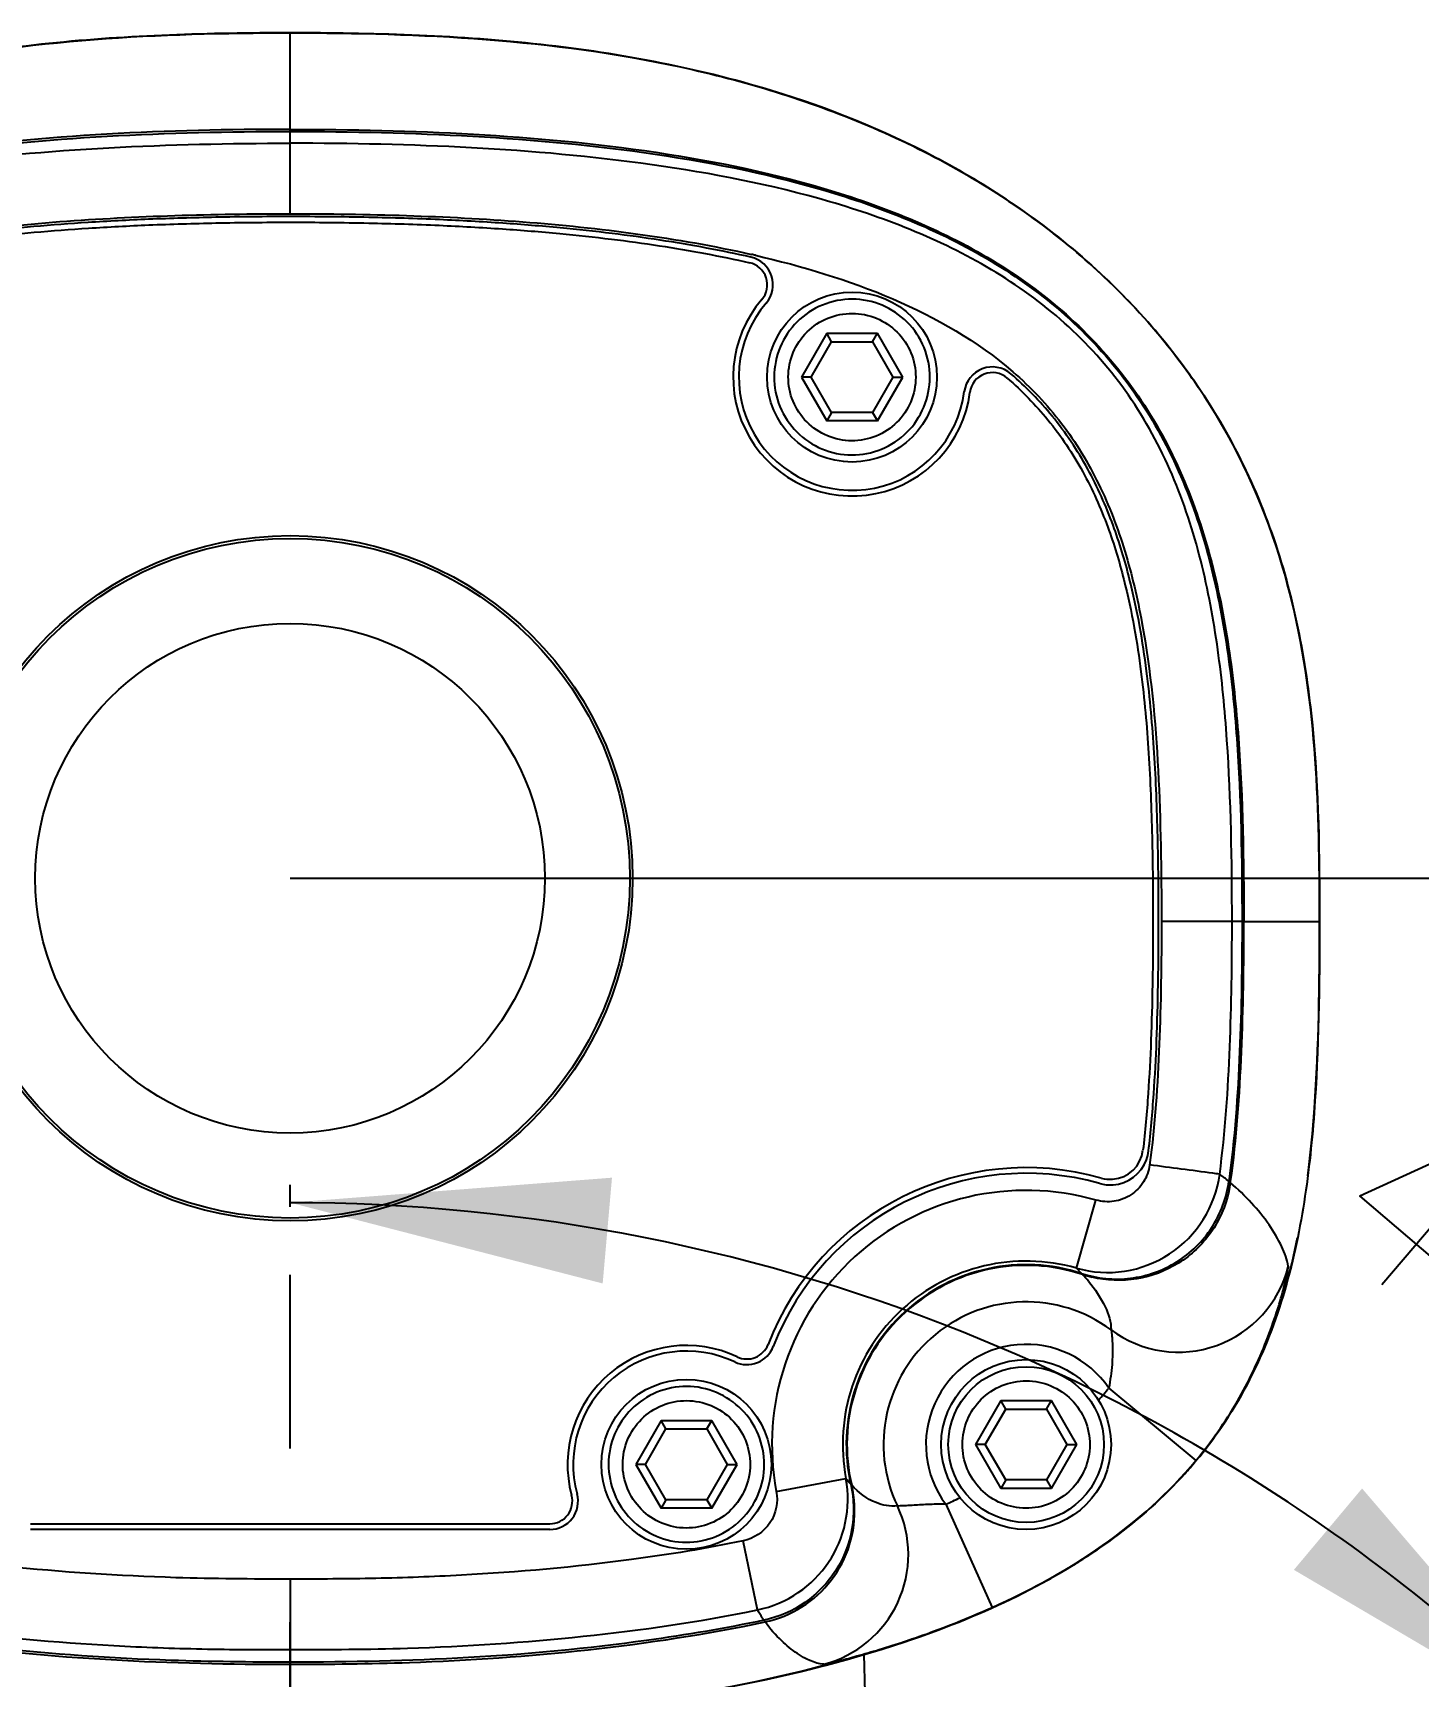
# Model space of a CAD drawing. Header units: millimetres. Extents: x 0 to 1173, y -4 to 841.
# Drawn here: x 561.14 to 600.29, y 692.17 to 738.6 of the extents above; entities that cross this region are included whole.
import ezdxf

# ---------------------------------------------------------------- set-up
doc = ezdxf.new("R2010")
doc.units = ezdxf.units.MM
doc.header["$LTSCALE"] = 65.395
doc.linetypes.add('CENTER', pattern=[0.6, 0.375, -0.075, 0.075, -0.075])
doc.layers.get('0').update_dxf_attribs({"linetype": 'CONTINUOUS'})
doc.layers.add('ALL_AXES', color=7, linetype='CONTINUOUS')
doc.layers.add('DRAFT_DIMS', color=7, linetype='CONTINUOUS')
doc.styles.get("Standard").update_dxf_attribs({"font": 'txt', "width": 0.8})
doc.dimstyles.new('DIMSTYLE_2', dxfattribs={"dimtxt": 6, "dimasz": 9, "dimexe": 0.5, "dimexo": 0, "dimgap": 1.5, "dimtad": 1, "dimdec": 1, "dimlfac": 1.25, "dimzin": 0, "dimdsep": 46, "dimtxsty": 'Standard', "dimblk": '_FILLED', "dimblk1": '_FILLED', "dimblk2": '_FILLED', "dimcen": 0.09, "dimadec": 0, "dimazin": 0, "dimtp": 0.01, "dimtm": 0.01, "dimtfac": 1, "dimtdec": 1, "dimtofl": 0, "dimtmove": 0, "dimatfit": 3, "dimldrblk": '_FILLED', "dimfxl": 0, "dimtolj": 1, "dimtzin": 0, "dimarcsym": 0})
doc.dimstyles.new('DIMSTYLE_4', dxfattribs={"dimtxt": 6, "dimasz": 9, "dimexe": 0.5, "dimexo": 0, "dimgap": 6, "dimtad": 1, "dimdec": 1, "dimlfac": 1.25, "dimzin": 0, "dimdsep": 46, "dimtxsty": 'Standard', "dimblk": '_FILLED', "dimblk1": '_FILLED', "dimblk2": '_FILLED', "dimcen": 0.09, "dimadec": 0, "dimazin": 0, "dimtp": 0.5, "dimtm": 0.5, "dimtfac": 1, "dimtdec": 1, "dimtofl": 0, "dimtmove": 0, "dimatfit": 3, "dimldrblk": '_FILLED', "dimfxl": 0, "dimtolj": 1, "dimtzin": 0, "dimarcsym": 0})

# ---------------------------------------------------------------- blocks, each defined once
blk = doc.blocks.new('_FILLED')
at = {"color": 0, "linetype": 'ByBlock'}
blk.add_solid([(0, 0), (-1, 0.1667), (-1, -0.1667)], dxfattribs=at)
blk = doc.blocks.new('*D2')
at = {"layer": 'DRAFT_DIMS', "color": 2, "linetype": 'Continuous'}
for p, q in [((568.411, 714.711), (649.913, 714.711)), ((649.413, 714.711), (649.413, 684.511)), ((649.413, 654.311), (649.413, 684.511)), ((568.411, 654.311), (649.913, 654.311))]:
    blk.add_line(p, q, dxfattribs=at)
at = {"layer": 'DRAFT_DIMS', "color": 2, "linetype": 'Continuous', "xscale": 9, "yscale": 9, "zscale": 9}
for p, rotation in [((649.413, 714.711), 90), ((649.413, 654.311), 270)]:
    blk.add_blockref('_FILLED', p, dxfattribs=dict(at, rotation=rotation))
blk = doc.blocks.new('*D7')
at = {"layer": 'DRAFT_DIMS', "color": 2, "linetype": 'Continuous'}
for p, q in [((568.411, 705.429), (568.411, 706.046)), ((582.553, 668.454), (604.993, 690.893))]:
    blk.add_line(p, q, dxfattribs=at)
for start, end in [(67.5, 90), (45, 67.5)]:
    blk.add_arc((568.411, 654.311), 51.234, start, end, dxfattribs=at)
for points in [[(577.508, 706.251), (568.411, 705.546), (577.245, 703.262)], [(596.778, 695.171), (604.639, 690.54), (598.705, 697.47)]]:
    blk.add_solid(points, dxfattribs=at)

msp = doc.modelspace()

# ---------------------------------------------------------------- linework, layer by layer
at = {"color": 7, "linetype": 'Continuous'}
for p, q in [((568.411, 733.4858), (568.411, 738.5965)), ((583.5751, 730.1114), (582.8592, 728.8714)), ((583.1363, 728.8714), (583.7136, 729.8714)), ((583.7136, 729.8714), (583.5751, 730.1114)), ((583.5751, 730.1114), (585.0069, 730.1114)), ((583.7136, 729.8714), (584.8683, 729.8714)), ((584.8683, 729.8714), (585.0069, 730.1114)), ((584.8683, 729.8714), (585.4457, 728.8714)), ((585.7228, 728.8714), (585.0069, 730.1114)), ((582.8592, 728.8714), (583.5751, 727.6314)), ((583.1363, 728.8714), (582.8592, 728.8714)), ((583.7136, 727.8714), (583.1363, 728.8714)), ((585.4457, 728.8714), (584.8683, 727.8714)), ((585.0069, 727.6314), (585.7228, 728.8714)), ((585.4457, 728.8714), (585.7228, 728.8714)), ((583.7136, 727.8714), (583.5751, 727.6314)), ((585.0069, 727.6314), (583.5751, 727.6314)), ((584.8683, 727.8714), (583.7136, 727.8714)), ((584.8683, 727.8714), (585.0069, 727.6314)), ((595.364, 713.4912), (593.0353, 713.4912)), ((595.364, 713.4912), (597.5029, 713.4912)), ((594.9865, 706.1065), (594.9342, 706.1138)), ((594.9865, 706.1065), (594.991, 706.1392)), ((590.634, 703.6951), (591.183, 705.6176)), ((596.7268, 703.8496), (596.8834, 704.5622)), ((590.6337, 703.6952), (590.7802, 703.5441)), ((590.8072, 703.5154), (590.8136, 703.5347)), ((596.4988, 703.0036), (596.7268, 703.8496)), ((596.3401, 702.4986), (596.4988, 703.0036)), ((591.5497, 700.3067), (594.0092, 698.2597)), ((588.4951, 699.9514), (587.7792, 698.7114)), ((588.0563, 698.7114), (588.6336, 699.7114)), ((588.4951, 699.9514), (589.9269, 699.9514)), ((588.6336, 699.7114), (588.4951, 699.9514)), ((588.6336, 699.7114), (589.7883, 699.7114)), ((589.7883, 699.7114), (589.9269, 699.9514)), ((589.7883, 699.7114), (590.3657, 698.7114)), ((590.6428, 698.7114), (589.9269, 699.9514)), ((578.8951, 699.3914), (578.1792, 698.1514)), ((578.8951, 699.3914), (580.3269, 699.3914)), ((579.0336, 699.1514), (578.8951, 699.3914)), ((580.1883, 699.1514), (580.3269, 699.3914)), ((581.0428, 698.1514), (580.3269, 699.3914)), ((578.4563, 698.1514), (579.0336, 699.1514)), ((579.0336, 699.1514), (580.1883, 699.1514)), ((580.1883, 699.1514), (580.7657, 698.1514)), ((588.0563, 698.7114), (587.7792, 698.7114)), ((587.7792, 698.7114), (588.4951, 697.4714)), ((588.6336, 697.7114), (588.0563, 698.7114)), ((590.3657, 698.7114), (589.7883, 697.7114)), ((589.9269, 697.4714), (590.6428, 698.7114)), ((590.3657, 698.7114), (590.6428, 698.7114)), ((578.1792, 698.1514), (578.8951, 696.9114)), ((578.4563, 698.1514), (578.1792, 698.1514)), ((579.0336, 697.1514), (578.4563, 698.1514)), ((580.7657, 698.1514), (580.1883, 697.1514)), ((580.3269, 696.9114), (581.0428, 698.1514)), ((580.7657, 698.1514), (581.0428, 698.1514)), ((582.1518, 697.3877), (584.1169, 697.7562)), ((584.2615, 697.5556), (584.2782, 697.5595)), ((588.6336, 697.7114), (588.4951, 697.4714)), ((589.9269, 697.4714), (588.4951, 697.4714)), ((589.7883, 697.7114), (588.6336, 697.7114)), ((589.7883, 697.7114), (589.9269, 697.4714)), ((579.0336, 697.1514), (578.8951, 696.9114)), ((580.3269, 696.9114), (578.8951, 696.9114)), ((580.1883, 697.1514), (579.0336, 697.1514)), ((580.1883, 697.1514), (580.3269, 696.9114)), ((586.9383, 697.0234), (588.2505, 694.1048)), ((561.0734, 696.4714), (575.7486, 696.4714)), ((575.7486, 696.3114), (561.0734, 696.3114)), ((581.6171, 694.0378), (581.2162, 695.9898)), ((568.411, 694.9087), (568.411, 688.9983)), ((581.837, 693.7019), (581.8256, 693.7553)), ((584.6662, 691.6929), (584.6376, 692.7843))]:
    msp.add_line(p, q, dxfattribs=at)
for points in [[(597.1702, 706.2989), (597.2033, 706.5388), (597.3025, 707.4898), (597.3606, 708.218)], [(585.1882, 692.9464), (586.1997, 693.282), (586.7428, 693.479)], [(576.2127, 691.1749), (577.3664, 691.311), (578.5586, 691.4755), (579.7292, 691.662), (580.8753, 691.8711), (581.9909, 692.1023), (583.0836, 692.3582), (584.1509, 692.6395), (585.1882, 692.9464)]]:
    msp.add_lwpolyline(points, dxfattribs=at)
for centre, radius in [((584.291, 728.8714), 2.4), ((568.411, 714.7114), 9.68), ((568.411, 714.7114), 9.6), ((568.411, 714.7114), 7.2), ((589.211, 698.7114), 2.4), ((589.211, 698.7114), 2.2), ((579.611, 698.1514), 2.4)]:
    msp.add_circle(centre, radius, dxfattribs=at)
for centre, radius, start, end in [((581.2572, 731.4784), 0.8, 319.32701, 77.20065), ((574.6183, 702.3262), 30.7794, 76.96672, 77.17728), ((581.2572, 731.4784), 0.64, 319.32701, 77.20065), ((584.291, 728.8714), 3.36, 139.32701, 352.62844), ((584.291, 728.8714), 3.2, 139.32701, 352.62844), ((588.2579, 728.3582), 0.8, 49.13325, 172.62844), ((588.2579, 728.3582), 0.64, 49.13325, 172.62844), ((480.9146, 713.6476), 116.5889, 359.923141, 0.818461), ((591.5912, 707.133), 0.9271, 273.99818, 353.37341), ((591.5925, 707.1322), 1.0856, 274.03533, 339.92544), ((591.5842, 707.1349), 1.0943, 339.94062, 353.31111), ((589.211, 698.7114), 7.8222, 74.26063, 158.82645), ((589.211, 698.7114), 7.6622, 74.26063, 158.82645), ((591.5076, 706.7744), 3.2009, 254.15488, 352.41471), ((591.5882, 707.1464), 0.9413, 254.26053, 274.03238), ((589.211, 698.7114), 7.1822, 74.03527, 190.61387), ((591.5881, 707.1425), 1.0975, 254.27403, 274.08975), ((591.8235, 706.5457), 3.1934, 347.5728, 352.09565), ((589.211, 698.7114), 5.1829, 74.06471, 190.62151), ((589.211, 698.7114), 5.0811, 72.0074, 192.76922), ((589.211, 698.7114), 5.0622, 71.61991, 193.1444), ((587.4788, 700.4378), 4.5332, 39.57104, 42.7582), ((591.8187, 706.5624), 3.2105, 251.63665, 256.60362), ((593.5144, 704.5238), 3.2015, 233.5169, 345.96471), ((589.211, 698.7114), 4.0306, 53.45776, 205.49342), ((579.611, 698.1514), 3.36, 64.70552, 195.07006), ((579.611, 698.1514), 3.2, 64.70552, 195.07006), ((581.3201, 701.7679), 0.8, 244.70552, 338.82645), ((581.3201, 701.7679), 0.64, 244.70552, 338.82645), ((589.211, 698.7114), 2.831, 34.29864, 216.60329), ((584.4473, 706.2192), 9.2413, 317.44612, 320.22387), ((584.6043, 706.0942), 12.2484, 317.91825, 320.01609), ((584.5924, 706.1039), 12.2637, 320.01697, 320.2331), ((580.9702, 697.1723), 3.2005, 281.66171, 10.5008), ((586.1323, 699.2807), 2.5273, 217.1165, 222.05267), ((581.1616, 696.8322), 3.2037, 8.07129, 13.13495), ((575.7486, 697.1114), 0.8, 270, 15.07006), ((575.7486, 697.1114), 0.64, 270, 15.07005), ((582.6834, 695.6), 3.2006, 284.63134, 25.47464), ((579.0309, 714.6172), 19.2891, 294.20118, 295.51398), ((582.0134, 709.1872), 16.2945, 302.34473, 305.05981), ((581.5661, 709.8837), 17.1222, 301.85887, 302.36223), ((581.1738, 696.8153), 3.1832, 282.02471, 286.99067)]:
    msp.add_arc(centre, radius, start, end, dxfattribs=at)
for points, knots in [([(539.3191, 713.4912), (539.3192, 715.3395), (539.3518, 718.1211), (539.8759, 721.7926), (540.6067, 724.4846), (541.7275, 727.0437), (543.7337, 730.1756), (547.1091, 733.4453), (552.0071, 736.1602), (557.3482, 737.7814), (562.8635, 738.5106), (566.5632, 738.5965), (568.411, 738.5965)], [0, 0, 0, 0, 0.1248528, 0.187418, 0.2500405, 0.3126952, 0.3753628, 0.5003498, 0.6253334, 0.7502789, 0.8751809, 1, 1, 1, 1]), ([(568.411, 738.5969), (566.1368, 738.5969), (561.582, 738.4672), (557.07, 737.6513), (554.891, 736.9921)], [0, 0, 0, 0, 0.49974, 1, 1, 1, 1]), ([(582.0355, 736.9603), (579.8415, 737.6327), (575.2945, 738.4651), (570.7033, 738.5969), (568.411, 738.5969)], [0, 0, 0, 0, 0.5002608, 1, 1, 1, 1]), ([(568.411, 738.5965), (570.2588, 738.5965), (573.9583, 738.5106), (579.4735, 737.7815), (584.8144, 736.1604), (589.7125, 733.4456), (593.0881, 730.1758), (595.0946, 727.0436), (596.2154, 724.4844), (596.9462, 721.7923), (597.4702, 718.121), (597.5028, 715.3395), (597.5029, 713.4912)], [0, 0, 0, 0, 0.1248156, 0.249715, 0.3746572, 0.4996329, 0.6246336, 0.6873091, 0.7499677, 0.8125893, 0.8751519, 1, 1, 1, 1]), ([(596.2731, 724.1047), (595.7521, 725.6812), (594.2797, 728.7141), (590.8971, 732.4482), (586.7213, 735.2331), (583.6208, 736.4744), (582.0355, 736.9603)], [0, 0, 0, 0, 0.2501329, 0.500194, 0.7501912, 1, 1, 1, 1]), ([(568.411, 735.8704), (566.6838, 735.8697), (563.2282, 735.7963), (558.0655, 735.3182), (553.8198, 734.4428), (550.5673, 733.2636), (548.2603, 732.0661), (546.1853, 730.4927), (544.4683, 728.53), (543.1964, 726.2561), (542.353, 723.7969), (541.8493, 721.2509), (541.4969, 717.8119), (541.4577, 715.2182), (541.458, 713.4912)], [0, 0, 0, 0, 0.1250513, 0.2500807, 0.3750428, 0.4375594, 0.5000527, 0.5625265, 0.6249829, 0.6874446, 0.749932, 0.8124404, 0.8749608, 1, 1, 1, 1]), ([(541.5093, 713.4912), (541.509, 715.2151), (541.5482, 717.8039), (541.8965, 721.2369), (542.3943, 723.7796), (543.2298, 726.2375), (544.4961, 728.5112), (546.2106, 730.4725), (548.2868, 732.04), (550.594, 733.2296), (553.8447, 734.3982), (558.0845, 735.2636), (563.2379, 735.7374), (566.687, 735.8093), (568.411, 735.8108)], [0, 0, 0, 0, 0.1250104, 0.1875175, 0.2500168, 0.3125134, 0.3750031, 0.4374981, 0.4999953, 0.562513, 0.6250401, 0.7499851, 0.8749824, 1, 1, 1, 1]), ([(541.7919, 713.4912), (541.792, 715.1999), (541.8304, 717.7658), (542.1569, 721.1705), (542.6214, 723.6971), (543.4148, 726.1464), (544.6451, 728.4166), (546.3472, 730.3618), (548.4241, 731.8912), (550.7287, 733.0333), (553.9662, 734.1438), (558.175, 734.9595), (563.2839, 735.4071), (566.7023, 735.4789), (568.411, 735.4789)], [0, 0, 0, 0, 0.1250085, 0.1875251, 0.2500478, 0.3126062, 0.3751207, 0.4376079, 0.5000871, 0.5625806, 0.6250756, 0.750008, 0.8749931, 1, 1, 1, 1]), ([(568.411, 735.8704), (570.1378, 735.8704), (573.5928, 735.796), (578.7547, 735.3182), (583.0004, 734.4436), (586.2532, 733.2642), (588.5615, 732.0668), (590.6373, 730.4917), (592.3552, 728.5282), (593.6268, 726.2536), (594.4697, 723.7946), (594.9729, 721.249), (595.3251, 717.8109), (595.364, 715.2178), (595.364, 713.4912)], [0, 0, 0, 0, 0.1250256, 0.2500325, 0.3749935, 0.4375134, 0.5000309, 0.5625593, 0.6250508, 0.6875116, 0.749995, 0.8124857, 0.874991, 1, 1, 1, 1]), ([(568.411, 735.8108), (570.1346, 735.8088), (573.5833, 735.7382), (578.7364, 735.2632), (582.977, 734.3996), (586.2276, 733.2293), (588.5353, 732.0403), (590.6115, 730.4725), (592.3265, 728.5112), (593.5924, 726.237), (594.4278, 723.7788), (594.9257, 721.236), (595.2738, 717.8032), (595.3133, 715.2147), (595.3127, 713.4912)], [0, 0, 0, 0, 0.1249937, 0.2499788, 0.3749493, 0.4374811, 0.5000031, 0.5625055, 0.6250068, 0.687496, 0.7500035, 0.8125102, 0.8750141, 1, 1, 1, 1]), ([(595.0301, 713.4912), (595.0301, 715.2004), (594.9912, 717.7669), (594.665, 721.1722), (594.1997, 723.6977), (593.408, 726.1455), (592.1797, 728.414), (590.479, 730.3579), (588.4038, 731.8877), (586.0997, 733.0307), (582.8616, 734.1425), (578.6512, 734.959), (573.5402, 735.4073), (570.1204, 735.4786), (568.411, 735.4789)], [0, 0, 0, 0, 0.1250439, 0.1875699, 0.2500857, 0.312575, 0.3750254, 0.4374583, 0.4999156, 0.5624082, 0.6249251, 0.7499046, 0.8749434, 1, 1, 1, 1]), ([(568.411, 733.4058), (567.7117, 733.4058), (566.3779, 733.3941), (564.4751, 733.3379), (562.7589, 733.2489), (561.2054, 733.1319), (559.7734, 732.9884), (558.415, 732.8156), (557.0894, 732.6069), (556.0838, 732.4129), (555.5177, 732.2881), (555.3875, 732.2585)], [0, 0, 0, 0, 0.1600454, 0.3052566, 0.4357266, 0.5534504, 0.6619717, 0.76529, 0.8671192, 0.9693919, 1, 1, 1, 1]), ([(555.423, 732.1025), (555.5525, 732.1319), (556.1157, 732.2561), (557.1169, 732.4493), (558.4374, 732.6572), (559.7914, 732.8294), (561.2193, 732.9724), (562.769, 733.0892), (564.4815, 733.178), (566.3808, 733.2341), (567.7126, 733.2458), (568.411, 733.2458)], [0, 0, 0, 0, 0.0306081, 0.1328808, 0.23471, 0.3380283, 0.4465496, 0.5642734, 0.6947434, 0.8399546, 1, 1, 1, 1]), ([(555.4987, 732.3664), (556.5482, 732.6007), (558.6771, 732.9629), (562.9842, 733.4), (566.2398, 733.4858), (568.411, 733.4858)], [0, 0, 0, 0, 0.2484991, 0.4982801, 1, 1, 1, 1]), ([(568.411, 733.4858), (570.604, 733.4858), (573.8922, 733.3984), (578.2415, 732.9509), (580.3905, 732.5789), (581.4493, 732.3379)], [0, 0, 0, 0, 0.5017599, 0.7515453, 1, 1, 1, 1]), ([(581.4345, 732.2585), (581.0175, 732.3532), (580.1655, 732.5286), (578.8562, 732.7498), (577.4783, 732.9384), (575.9966, 733.0982), (574.3702, 733.2296), (572.5669, 733.3295), (570.5612, 733.3926), (569.1536, 733.4058), (568.411, 733.4058)], [0, 0, 0, 0, 0.0980273, 0.19937, 0.3042362, 0.4165971, 0.5406641, 0.6778463, 0.8300545, 1, 1, 1, 1]), ([(568.411, 733.2458), (569.1526, 733.2458), (570.5581, 733.2327), (572.5601, 733.1696), (574.3595, 733.07), (575.9817, 732.9388), (577.459, 732.7795), (578.8321, 732.5916), (580.1362, 732.3712), (580.9842, 732.1967), (581.399, 732.1025)], [0, 0, 0, 0, 0.1699455, 0.3221537, 0.4593359, 0.5834029, 0.6957638, 0.80063, 0.9019727, 1, 1, 1, 1]), ([(581.5596, 732.3126), (582.8823, 732.0064), (585.4616, 731.2419), (587.8359, 729.8877), (588.8363, 729.0215)], [0, 0, 0, 0, 0.5064125, 1, 1, 1, 1]), ([(584.2983, 731.0725), (584.0121, 731.0725), (583.4334, 730.9597), (582.7004, 730.4728), (582.2084, 729.7422), (582.0338, 728.8789), (582.2026, 728.0147), (582.6897, 727.2803), (583.4197, 726.7901), (583.9974, 726.6704), (584.2837, 726.6704)], [0, 0, 0, 0, 0.1250352, 0.2500184, 0.3750131, 0.5000042, 0.6249958, 0.7499936, 0.8749594, 1, 1, 1, 1]), ([(584.2837, 726.6704), (584.5699, 726.6704), (585.1486, 726.7832), (585.8816, 727.27), (586.3736, 728.0007), (586.5481, 728.864), (586.3793, 729.7282), (585.8923, 730.4625), (585.1623, 730.9527), (584.5845, 731.0725), (584.2983, 731.0725)], [0, 0, 0, 0, 0.1250352, 0.2500184, 0.3750131, 0.5000042, 0.6249958, 0.7499936, 0.8749594, 1, 1, 1, 1]), ([(584.284, 727.0714), (584.0499, 727.0714), (583.5769, 727.1684), (582.9802, 727.5705), (582.582, 728.1713), (582.4442, 728.8785), (582.5874, 729.5848), (582.9904, 730.1821), (583.59, 730.581), (584.0638, 730.6714), (584.298, 730.6714)], [0, 0, 0, 0, 0.1250275, 0.2499943, 0.3749893, 0.4999854, 0.6249822, 0.7499738, 0.8749731, 1, 1, 1, 1]), ([(584.298, 730.6714), (584.5321, 730.6714), (585.0051, 730.5744), (585.6018, 730.1724), (586, 729.5716), (586.1378, 728.8644), (585.9946, 728.1581), (585.5916, 727.5608), (584.992, 727.1618), (584.5182, 727.0714), (584.284, 727.0714)], [0, 0, 0, 0, 0.1250275, 0.2499943, 0.3749893, 0.4999854, 0.6249821, 0.7499738, 0.8749731, 1, 1, 1, 1]), ([(592.955, 713.4912), (592.955, 713.8974), (592.9516, 714.6971), (592.9327, 715.8922), (592.8962, 717.0735), (592.8365, 718.2447), (592.7479, 719.4081), (592.6192, 720.5981), (592.4279, 721.8659), (592.135, 723.2502), (591.6792, 724.7562), (590.9858, 726.3158), (590.0165, 727.7676), (589.2034, 728.598), (588.7814, 728.9632)], [0, 0, 0, 0, 0.0734354, 0.1445889, 0.2161473, 0.2872412, 0.3567893, 0.4273365, 0.5040065, 0.5890915, 0.6838311, 0.789326, 0.8984649, 1, 1, 1, 1]), ([(588.8363, 729.0215), (589.3411, 728.5845), (590.2682, 727.6045), (591.3202, 725.8682), (592.0471, 723.9533), (592.6752, 721.2468), (592.9964, 717.7357), (593.035, 714.9123), (593.035, 713.4912)], [0, 0, 0, 0, 0.1207024, 0.2417955, 0.364645, 0.4894474, 0.7430893, 1, 1, 1, 1]), ([(588.6767, 728.8422), (589.0921, 728.4828), (589.8915, 727.6663), (590.8446, 726.2389), (591.5287, 724.701), (591.9797, 723.2109), (592.2703, 721.8377), (592.4605, 720.5778), (592.5885, 719.3936), (592.6768, 718.2347), (592.7363, 717.0671), (592.7728, 715.8885), (592.7916, 714.6956), (592.795, 713.897), (592.795, 713.4912)], [0, 0, 0, 0, 0.1015351, 0.210674, 0.3161689, 0.4109085, 0.4959935, 0.5726635, 0.6432107, 0.7127588, 0.7838527, 0.8554111, 0.9265646, 1, 1, 1, 1]), ([(597.4915, 715.313), (597.4684, 716.7946), (597.3373, 719.7632), (596.7392, 722.6942), (596.2731, 724.1047)], [0, 0, 0, 0, 0.4993687, 1, 1, 1, 1]), ([(568.411, 690.7683), (566.6082, 690.7683), (563.0006, 690.8904), (557.6188, 691.4874), (553.1924, 692.4169), (549.7598, 693.5524), (547.2777, 694.6617), (544.9616, 696.1012), (542.9379, 697.9456), (541.3667, 700.1952), (540.3288, 702.7269), (539.7322, 705.3839), (539.3472, 708.9787), (539.3191, 711.6884), (539.3191, 713.4912)], [0, 0, 0, 0, 0.1247311, 0.249487, 0.3742964, 0.436788, 0.4993436, 0.5619814, 0.6246942, 0.6874488, 0.7501667, 0.8127685, 0.8752657, 1, 1, 1, 1]), ([(597.5029, 713.4912), (597.5029, 711.6884), (597.4748, 708.9788), (597.0898, 705.3841), (596.4933, 702.7273), (595.4554, 700.1958), (593.8845, 697.9459), (591.8606, 696.1014), (589.5443, 694.6617), (587.0621, 693.5523), (583.6295, 692.4169), (579.2032, 691.4874), (573.8214, 690.8903), (570.2138, 690.7683), (568.411, 690.7683)], [0, 0, 0, 0, 0.1247319, 0.187227, 0.249824, 0.3125345, 0.3752907, 0.4380116, 0.5006573, 0.5632138, 0.6257049, 0.7505116, 0.8752677, 1, 1, 1, 1]), ([(592.795, 713.4912), (592.795, 712.8955), (592.7875, 711.7767), (592.7457, 710.1555), (592.6658, 708.5939), (592.5744, 707.5584), (592.5122, 707.026)], [0, 0, 0, 0, 0.2753131, 0.517296, 0.7505943, 1, 1, 1, 1]), ([(592.6711, 707.0074), (592.7337, 707.5428), (592.8254, 708.5831), (592.9056, 710.1496), (592.9475, 711.7744), (592.955, 712.8948), (592.955, 713.4912)], [0, 0, 0, 0, 0.2494057, 0.482704, 0.7246869, 1, 1, 1, 1]), ([(593.0353, 713.4912), (593.0353, 712.3364), (593.0066, 710.0388), (592.8513, 707.7421), (592.701, 706.6089)], [0, 0, 0, 0, 0.5025537, 1, 1, 1, 1]), ([(594.6805, 706.3519), (594.8376, 707.5443), (595.0001, 709.9267), (595.03, 712.3102), (595.0301, 713.4912)], [0, 0, 0, 0, 0.504572, 1, 1, 1, 1]), ([(595.3127, 713.4912), (595.3127, 712.2655), (595.281, 709.8127), (595.1069, 707.3614), (594.9399, 706.1455)], [0, 0, 0, 0, 0.499696, 1, 1, 1, 1]), ([(594.991, 706.1392), (595.1581, 707.3561), (595.3323, 709.8096), (595.3639, 712.2644), (595.364, 713.4912)], [0, 0, 0, 0, 0.5003056, 1, 1, 1, 1]), ([(592.7011, 706.6089), (592.677, 706.4408), (592.5612, 706.1087), (592.1907, 705.7364), (591.7011, 705.5467), (591.3505, 705.5727), (591.1866, 705.6173)], [0, 0, 0, 0, 0.2500048, 0.5, 0.74998, 1, 1, 1, 1]), ([(594.6805, 706.3519), (594.6174, 706.3601), (593.9577, 706.4467), (593.2982, 706.5346), (592.7011, 706.6098)], [0, 0, 0, 0, 0.0955854, 1, 1, 1, 1]), ([(590.7806, 703.544), (591.2203, 703.4013), (592.1751, 703.3073), (593.5232, 703.7854), (594.5444, 704.7873), (594.877, 705.6875), (594.9399, 706.1455)], [0, 0, 0, 0, 0.2500047, 0.50004, 0.7499931, 1, 1, 1, 1]), ([(594.942, 705.8584), (594.8516, 705.4477), (594.5025, 704.6536), (593.561, 703.7656), (592.3503, 703.3089), (591.4839, 703.3418), (591.0748, 703.4393)], [0, 0, 0, 0, 0.2500286, 0.5000444, 0.7499665, 1, 1, 1, 1]), ([(596.6203, 703.7474), (596.5879, 703.9383), (596.4301, 704.3467), (596.0781, 704.947), (595.5893, 705.5557), (595.1955, 705.9264), (594.9865, 706.1065)], [0, 0, 0, 0, 0.1994464, 0.4443229, 0.715888, 1, 1, 1, 1]), ([(594.0092, 698.2597), (594.4451, 698.7836), (595.2028, 699.868), (595.8941, 701.3111), (596.2776, 702.3872), (596.4467, 702.9526), (596.54, 703.3298), (596.5874, 703.519), (596.6097, 703.6756), (596.6243, 703.715), (596.6227, 703.7501), (596.6203, 703.7474)], [0, 0, 0, 0, 0.3331372, 0.6428097, 0.7796166, 0.8903202, 0.9329597, 0.9667089, 0.9912682, 0.9982577, 1, 1, 1, 1]), ([(590.9732, 703.3256), (591.1564, 703.1037), (591.444, 702.6799), (591.6163, 702.174), (591.6109, 701.9497)], [0, 0, 0, 0, 0.5618905, 1, 1, 1, 1]), ([(594.019, 698.2592), (594.5369, 698.8816), (595.4517, 700.2317), (596.0841, 701.7316), (596.34, 702.4987)], [0, 0, 0, 0, 0.5003352, 1, 1, 1, 1]), ([(591.6499, 701.5464), (591.6567, 701.3552), (591.6492, 700.9388), (591.5863, 700.5276), (591.5497, 700.3067)], [0, 0, 0, 0, 0.460836, 1, 1, 1, 1]), ([(591.6109, 701.9497), (591.6178, 701.9387), (591.6214, 701.896), (591.6343, 701.8158), (591.6428, 701.6929), (591.6481, 701.599), (591.6499, 701.5464)], [0, 0, 0, 0, 0.095557, 0.3031664, 0.6107088, 1, 1, 1, 1]), ([(579.6183, 700.3525), (579.3321, 700.3525), (578.7534, 700.2397), (578.0204, 699.7528), (577.5284, 699.0222), (577.3538, 698.1589), (577.5226, 697.2947), (578.0097, 696.5603), (578.7397, 696.0701), (579.3174, 695.9504), (579.6037, 695.9504)], [0, 0, 0, 0, 0.1250352, 0.2500184, 0.3750131, 0.5000042, 0.6249958, 0.7499936, 0.8749594, 1, 1, 1, 1]), ([(579.6037, 695.9504), (579.8899, 695.9504), (580.4686, 696.0632), (581.2016, 696.55), (581.6936, 697.2807), (581.8681, 698.144), (581.6993, 699.0082), (581.2123, 699.7425), (580.4823, 700.2327), (579.9045, 700.3525), (579.6183, 700.3525)], [0, 0, 0, 0, 0.1250352, 0.2500184, 0.3750131, 0.5000042, 0.6249958, 0.7499936, 0.8749594, 1, 1, 1, 1]), ([(589.204, 696.9114), (588.9699, 696.9114), (588.4969, 697.0084), (587.9002, 697.4105), (587.502, 698.0113), (587.3642, 698.7185), (587.5074, 699.4248), (587.9104, 700.0221), (588.51, 700.421), (588.9838, 700.5114), (589.218, 700.5114)], [0, 0, 0, 0, 0.1250275, 0.2499943, 0.3749893, 0.4999854, 0.6249822, 0.7499738, 0.8749731, 1, 1, 1, 1]), ([(589.218, 700.5114), (589.4521, 700.5114), (589.9251, 700.4144), (590.5218, 700.0124), (590.92, 699.4116), (591.0578, 698.7044), (590.9146, 697.9981), (590.5116, 697.4008), (589.912, 697.0018), (589.4382, 696.9114), (589.204, 696.9114)], [0, 0, 0, 0, 0.1250275, 0.2499943, 0.3749893, 0.4999854, 0.6249821, 0.7499738, 0.8749731, 1, 1, 1, 1]), ([(579.604, 696.3514), (579.3699, 696.3514), (578.8969, 696.4484), (578.3002, 696.8505), (577.902, 697.4513), (577.7642, 698.1585), (577.9074, 698.8648), (578.3104, 699.4621), (578.91, 699.861), (579.3838, 699.9514), (579.618, 699.9514)], [0, 0, 0, 0, 0.1250275, 0.2499943, 0.3749893, 0.4999854, 0.6249822, 0.7499738, 0.8749731, 1, 1, 1, 1]), ([(579.618, 699.9514), (579.8521, 699.9514), (580.3251, 699.8544), (580.9218, 699.4524), (581.32, 698.8516), (581.4578, 698.1444), (581.3146, 697.4381), (580.9116, 696.8408), (580.312, 696.4418), (579.8382, 696.3514), (579.604, 696.3514)], [0, 0, 0, 0, 0.1250275, 0.2499943, 0.3749893, 0.4999854, 0.6249821, 0.7499738, 0.8749731, 1, 1, 1, 1]), ([(588.2504, 694.1048), (589.3376, 694.5936), (591.4435, 695.7375), (593.2476, 697.3446), (594.0092, 698.2597)], [0, 0, 0, 0, 0.5003054, 1, 1, 1, 1]), ([(582.1517, 697.3886), (582.2078, 697.0905), (582.0803, 696.4241), (581.5129, 696.0507), (581.2162, 695.9898)], [0, 0, 0, 0, 0.500413, 1, 1, 1, 1]), ([(584.2557, 697.5878), (584.3484, 697.1784), (584.3713, 696.3135), (583.9036, 695.1098), (583.0088, 694.1785), (582.2135, 693.8364), (581.8029, 693.7495)], [0, 0, 0, 0, 0.2500297, 0.4999665, 0.7499908, 1, 1, 1, 1]), ([(585.5728, 696.9766), (585.3713, 696.9525), (584.8718, 697.0488), (584.4737, 697.3539), (584.2814, 697.5603)], [0, 0, 0, 0, 0.4184813, 1, 1, 1, 1]), ([(582.104, 693.771), (582.463, 693.8807), (583.1482, 694.2309), (583.9244, 695.0783), (584.3602, 696.1415), (584.3862, 696.9103), (584.3335, 697.282)], [0, 0, 0, 0, 0.2500343, 0.4999933, 0.7499304, 1, 1, 1, 1]), ([(586.9383, 697.0234), (586.7665, 697.0302), (586.5183, 697.0217), (586.2035, 697.0043), (586.0035, 696.992), (585.8364, 696.9836), (585.7072, 696.9748), (585.6256, 696.9775), (585.5834, 696.9716), (585.5728, 696.9766)], [0, 0, 0, 0, 0.3773459, 0.5441763, 0.6923857, 0.8168044, 0.9123247, 0.974313, 1, 1, 1, 1]), ([(568.411, 694.9087), (567.3341, 694.9087), (564.6469, 694.9281), (560.3629, 695.2101), (557.1764, 695.6673), (555.6057, 695.9898)], [0, 0, 0, 0, 0.2510321, 0.6262421, 1, 1, 1, 1]), ([(581.2162, 695.9898), (580.1699, 695.7749), (577.5259, 695.3435), (574.0541, 695.0337), (570.8335, 694.9162), (569.2195, 694.9087), (568.411, 694.9087)], [0, 0, 0, 0, 0.2489672, 0.623852, 0.8115473, 1, 1, 1, 1]), ([(586.7428, 693.479), (587.7467, 693.8546), (589.0611, 694.4347), (590.2994, 695.1518), (590.6037, 695.3409)], [0, 0, 0, 0, 0.7494793, 1, 1, 1, 1]), ([(554.985, 693.7019), (556.0861, 693.4675), (558.8623, 692.9956), (563.3477, 692.5704), (566.724, 692.5032), (568.411, 692.5032)], [0, 0, 0, 0, 0.2501492, 0.6251403, 1, 1, 1, 1]), ([(568.411, 692.5632), (567.2893, 692.5632), (564.4839, 692.5928), (560.0028, 692.9031), (556.6663, 693.4009), (555.0191, 693.7495)], [0, 0, 0, 0, 0.2499097, 0.6248825, 1, 1, 1, 1]), ([(555.2049, 694.0378), (556.2885, 693.8155), (559.02, 693.368), (562.6048, 693.0487), (565.9215, 692.9233), (567.5812, 692.9167), (568.411, 692.9172)], [0, 0, 0, 0, 0.2500002, 0.6249617, 0.8124793, 1, 1, 1, 1]), ([(568.411, 692.9172), (569.5173, 692.9167), (572.2834, 692.9374), (576.7016, 693.2302), (579.992, 693.7044), (581.6171, 694.0378)], [0, 0, 0, 0, 0.2500439, 0.62505, 1, 1, 1, 1]), ([(581.8029, 693.7495), (580.7043, 693.517), (577.9349, 693.0493), (573.461, 692.6281), (570.0936, 692.5632), (568.411, 692.5632)], [0, 0, 0, 0, 0.2501509, 0.6251425, 1, 1, 1, 1]), ([(568.411, 692.5032), (569.5357, 692.5032), (572.3484, 692.5343), (576.8411, 692.8481), (580.1858, 693.3504), (581.8369, 693.7019)], [0, 0, 0, 0, 0.2499124, 0.624885, 1, 1, 1, 1]), ([(581.8029, 693.7495), (581.7869, 693.772), (581.7218, 693.8661), (581.661, 693.963), (581.6171, 694.0378)], [0, 0, 0, 0, 0.2416174, 1, 1, 1, 1]), ([(583.4918, 692.5033), (583.2246, 692.526), (582.7921, 692.7436), (582.2602, 693.1851), (581.973, 693.5076), (581.837, 693.7019)], [0, 0, 0, 0, 0.3856706, 0.6589146, 1, 1, 1, 1]), ([(583.4918, 692.5033), (583.5362, 692.5041), (583.6865, 692.5475), (584.0001, 692.6167), (584.4794, 692.75), (585.0948, 692.9277), (585.8118, 693.1557), (586.8842, 693.5285), (587.7021, 693.8584), (588.2504, 694.1048)], [0, 0, 0, 0, 0.0264855, 0.0920602, 0.1925563, 0.322685, 0.4744084, 0.6413404, 1, 1, 1, 1]), ([(576.2127, 691.1748), (578.0012, 691.369), (581.5654, 691.9038), (585.0563, 692.8478), (586.7428, 693.479)], [0, 0, 0, 0, 0.4997681, 1, 1, 1, 1])]:
    msp.add_open_spline(points, degree=3, knots=knots, dxfattribs=at)
for points in [[(597.3606, 708.218), (597.4845, 709.972), (597.5034, 711.7328), (597.5033, 713.4912)], [(594.9399, 706.1455), (594.8551, 706.2163), (594.7682, 706.2847), (594.6805, 706.3519)]]:
    msp.add_open_spline(points, degree=3, dxfattribs=at)
at = {"layer": 'ALL_AXES', "color": 7, "linetype": 'CENTER'}
msp.add_line((568.411, 669.1739), (568.411, 705.4292), dxfattribs=at)
at = {"layer": 'DRAFT_DIMS', "color": 2, "linetype": 'Continuous'}
msp.add_lwpolyline([(599.2622, 703.2285), (603.1581, 707.7916), (598.6391, 705.7329), (600.6925, 703.9797)], dxfattribs=at)

# ---------------------------------------------------------------- dimensions: what is measured, and where the dimension line sits
dim = msp.add_linear_dim(base=(649.4131, 654.3114), p1=(568.411, 714.7114), p2=(568.411, 654.3114), angle=270, dimstyle='DIMSTYLE_2', dxfattribs=at)
dim.commit()
dim.dimension.update_dxf_attribs({"geometry": '*D2', "text_midpoint": (649.4131, 674.9114), "dimtype": 160})
dim = msp.add_angular_dim_2l(base=(588.0176, 701.6459), line1=((582.1908, 668.0913), (582.5531, 668.4536)), line2=((568.411, 704.9168), (568.411, 705.4292)), dimstyle='DIMSTYLE_4', dxfattribs=at)
dim.commit()
dim.dimension.update_dxf_attribs({"geometry": '*D7', "text_midpoint": (593.2758, 699.1078), "dimtype": 162})

doc.saveas('drawing.dxf')
